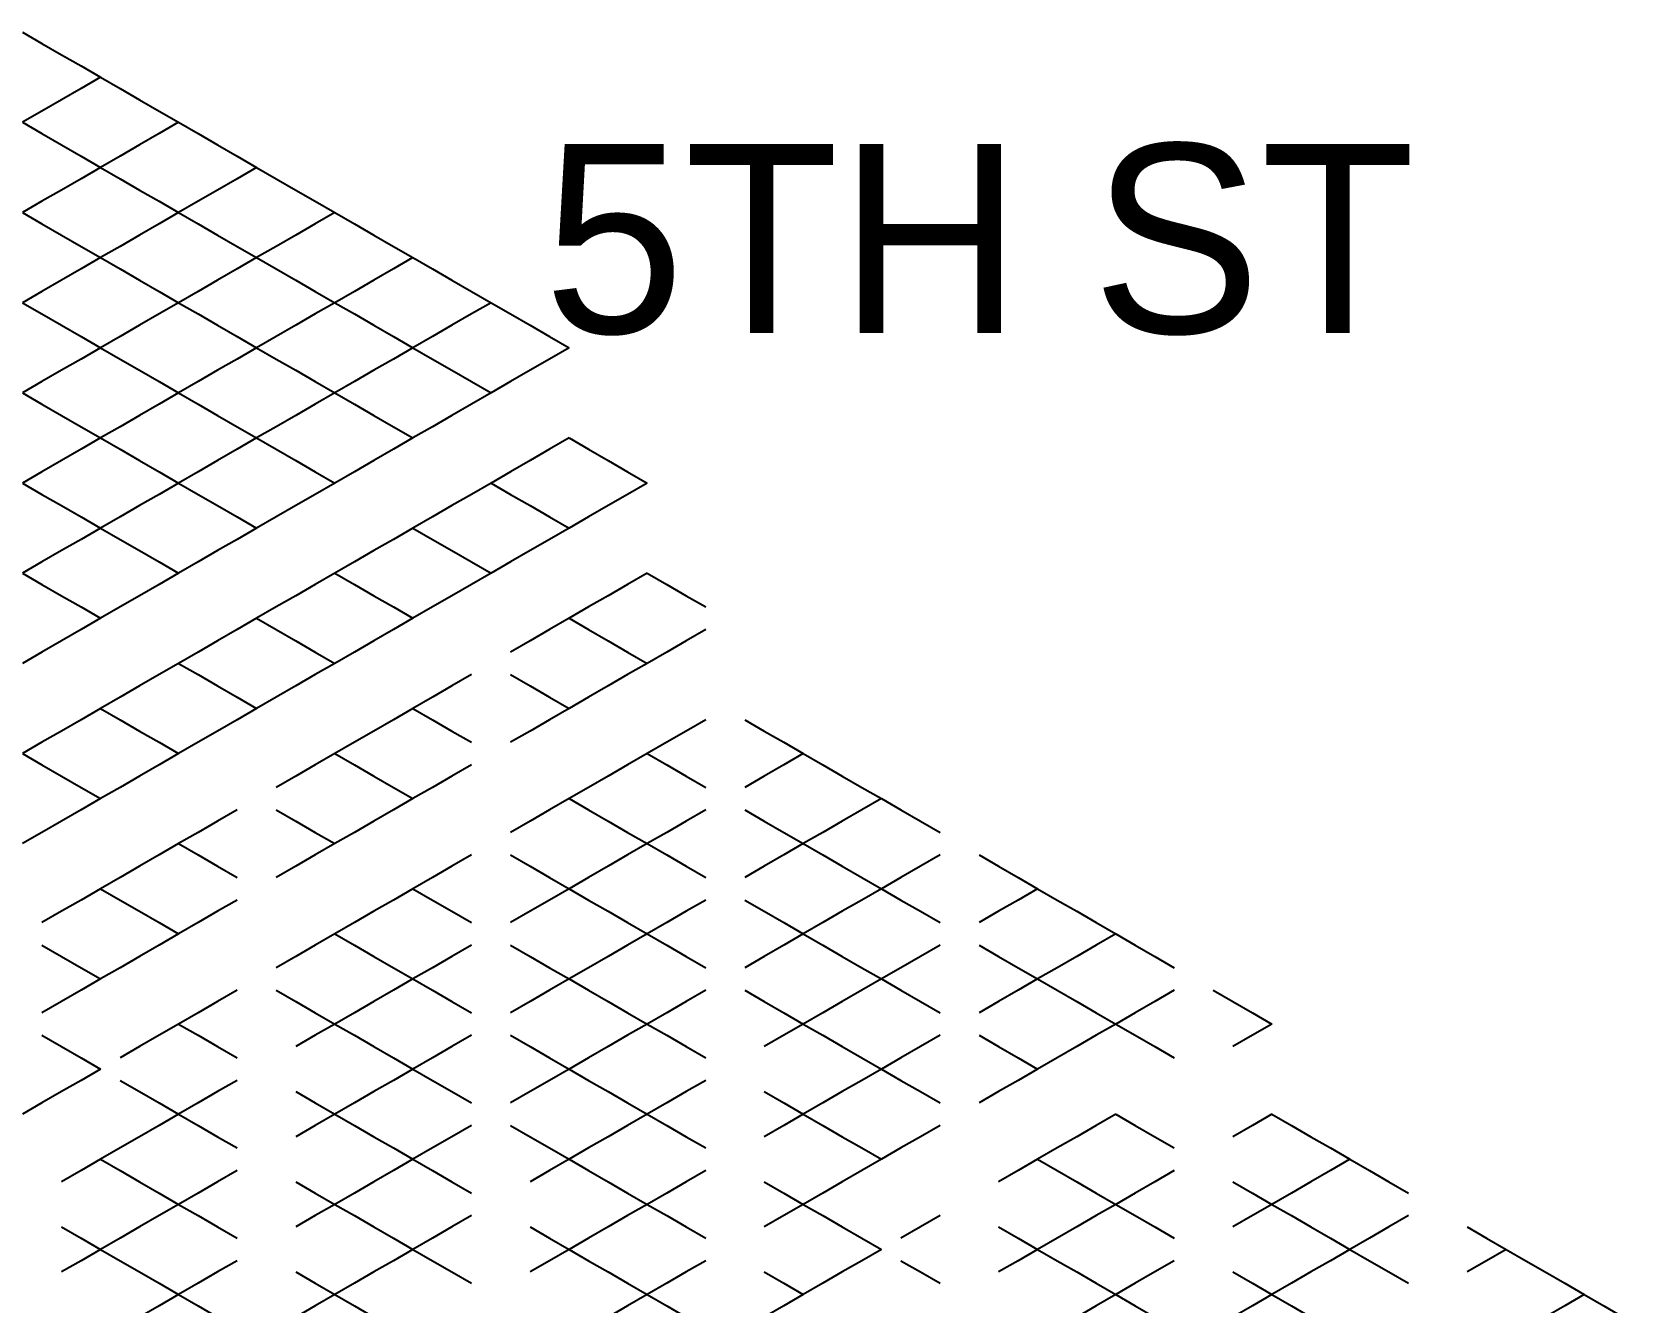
# Model space of a CAD drawing. Header units: metres. Extents: x 0 to 1028, y -291 to 246.
# Drawn here: x 509.5 to 640.7, y 94.6 to 198.2 of the extents above; entities that cross this region are included whole.
import ezdxf

# ---------------------------------------------------------------- set-up
doc = ezdxf.new("R2010")
doc.units = ezdxf.units.M
doc.layers.add('LAYER_02_PROJECTION', color=7, linetype='Continuous')
doc.layers.add('LAYER_05_LABELS', color=7, linetype='Continuous')

msp = doc.modelspace()

# ---------------------------------------------------------------- linework, layer by layer
at = {"layer": 'LAYER_02_PROJECTION'}
for points in [[(508.69, 198.16), (510.28, 197.25), (511.87, 196.33), (513.47, 195.41), (515.06, 194.49)], [(515.06, 194.49), (513.47, 193.57), (511.87, 192.65), (510.28, 191.73), (508.69, 190.82)], [(515.06, 194.49), (513.47, 193.57), (511.87, 192.65), (510.28, 191.73), (508.69, 190.82)], [(515.06, 194.49), (516.65, 193.57), (518.24, 192.65), (519.83, 191.73), (521.42, 190.82)], [(508.69, 190.82), (510.28, 189.9), (511.87, 188.98), (513.47, 188.06), (515.06, 187.14)], [(508.69, 190.82), (510.28, 189.9), (511.87, 188.98), (513.47, 188.06), (515.06, 187.14)], [(521.42, 190.82), (519.83, 189.9), (518.24, 188.98), (516.65, 188.06), (515.06, 187.14)], [(521.42, 190.82), (519.83, 189.9), (518.24, 188.98), (516.65, 188.06), (515.06, 187.14)], [(521.42, 190.82), (523.01, 189.9), (524.6, 188.98), (526.19, 188.06), (527.78, 187.14)], [(515.06, 187.14), (513.47, 186.22), (511.87, 185.3), (510.28, 184.39), (508.69, 183.47)], [(515.06, 187.14), (513.47, 186.22), (511.87, 185.3), (510.28, 184.39), (508.69, 183.47)], [(515.06, 187.14), (516.65, 186.22), (518.24, 185.3), (519.83, 184.39), (521.42, 183.47)], [(515.06, 187.14), (516.65, 186.22), (518.24, 185.3), (519.83, 184.39), (521.42, 183.47)], [(527.78, 187.14), (526.19, 186.22), (524.6, 185.3), (523.01, 184.39), (521.42, 183.47)], [(527.78, 187.14), (526.19, 186.22), (524.6, 185.3), (523.01, 184.39), (521.42, 183.47)], [(527.78, 187.14), (529.38, 186.22), (530.97, 185.3), (532.56, 184.39), (534.15, 183.47)], [(508.69, 183.47), (510.28, 182.55), (511.87, 181.63), (513.47, 180.71), (515.06, 179.79)], [(508.69, 183.47), (510.28, 182.55), (511.87, 181.63), (513.47, 180.71), (515.06, 179.79)], [(521.42, 183.47), (519.83, 182.55), (518.24, 181.63), (516.65, 180.71), (515.06, 179.79)], [(521.42, 183.47), (519.83, 182.55), (518.24, 181.63), (516.65, 180.71), (515.06, 179.79)], [(521.42, 183.47), (523.01, 182.55), (524.6, 181.63), (526.19, 180.71), (527.78, 179.79)], [(521.42, 183.47), (523.01, 182.55), (524.6, 181.63), (526.19, 180.71), (527.78, 179.79)], [(534.15, 183.47), (532.56, 182.55), (530.97, 181.63), (529.38, 180.71), (527.78, 179.79)], [(534.15, 183.47), (532.56, 182.55), (530.97, 181.63), (529.38, 180.71), (527.78, 179.79)], [(534.15, 183.47), (535.74, 182.55), (537.33, 181.63), (538.92, 180.71), (540.51, 179.79)], [(515.06, 179.79), (513.47, 178.87), (511.87, 177.96), (510.28, 177.04), (508.69, 176.12)], [(515.06, 179.79), (513.47, 178.87), (511.87, 177.96), (510.28, 177.04), (508.69, 176.12)], [(515.06, 179.79), (516.65, 178.87), (518.24, 177.96), (519.83, 177.04), (521.42, 176.12)], [(515.06, 179.79), (516.65, 178.87), (518.24, 177.96), (519.83, 177.04), (521.42, 176.12)], [(527.78, 179.79), (526.19, 178.87), (524.6, 177.96), (523.01, 177.04), (521.42, 176.12)], [(527.78, 179.79), (526.19, 178.87), (524.6, 177.96), (523.01, 177.04), (521.42, 176.12)], [(527.78, 179.79), (529.38, 178.87), (530.97, 177.96), (532.56, 177.04), (534.15, 176.12)], [(527.78, 179.79), (529.38, 178.87), (530.97, 177.96), (532.56, 177.04), (534.15, 176.12)], [(540.51, 179.79), (538.92, 178.87), (537.33, 177.96), (535.74, 177.04), (534.15, 176.12)], [(540.51, 179.79), (538.92, 178.87), (537.33, 177.96), (535.74, 177.04), (534.15, 176.12)], [(540.51, 179.79), (542.1, 178.87), (543.69, 177.96), (545.29, 177.04), (546.88, 176.12)], [(508.69, 176.12), (510.28, 175.2), (511.87, 174.28), (513.47, 173.36), (515.06, 172.44)], [(508.69, 176.12), (510.28, 175.2), (511.87, 174.28), (513.47, 173.36), (515.06, 172.44)], [(521.42, 176.12), (519.83, 175.2), (518.24, 174.28), (516.65, 173.36), (515.06, 172.44)], [(521.42, 176.12), (519.83, 175.2), (518.24, 174.28), (516.65, 173.36), (515.06, 172.44)], [(521.42, 176.12), (523.01, 175.2), (524.6, 174.28), (526.19, 173.36), (527.78, 172.44)], [(521.42, 176.12), (523.01, 175.2), (524.6, 174.28), (526.19, 173.36), (527.78, 172.44)], [(534.15, 176.12), (532.56, 175.2), (530.97, 174.28), (529.38, 173.36), (527.78, 172.44)], [(534.15, 176.12), (532.56, 175.2), (530.97, 174.28), (529.38, 173.36), (527.78, 172.44)], [(534.15, 176.12), (535.74, 175.2), (537.33, 174.28), (538.92, 173.36), (540.51, 172.44)], [(534.15, 176.12), (535.74, 175.2), (537.33, 174.28), (538.92, 173.36), (540.51, 172.44)], [(546.88, 176.12), (545.29, 175.2), (543.69, 174.28), (542.1, 173.36), (540.51, 172.44)], [(546.88, 176.12), (545.29, 175.2), (543.69, 174.28), (542.1, 173.36), (540.51, 172.44)], [(546.88, 176.12), (548.47, 175.2), (550.06, 174.28), (551.65, 173.36), (553.24, 172.44)], [(515.06, 172.44), (513.47, 171.53), (511.87, 170.61), (510.28, 169.69), (508.69, 168.77)], [(515.06, 172.44), (513.47, 171.53), (511.87, 170.61), (510.28, 169.69), (508.69, 168.77)], [(515.06, 172.44), (516.65, 171.53), (518.24, 170.61), (519.83, 169.69), (521.42, 168.77)], [(515.06, 172.44), (516.65, 171.53), (518.24, 170.61), (519.83, 169.69), (521.42, 168.77)], [(527.78, 172.44), (526.19, 171.53), (524.6, 170.61), (523.01, 169.69), (521.42, 168.77)], [(527.78, 172.44), (526.19, 171.53), (524.6, 170.61), (523.01, 169.69), (521.42, 168.77)], [(527.78, 172.44), (529.38, 171.53), (530.97, 170.61), (532.56, 169.69), (534.15, 168.77)], [(527.78, 172.44), (529.38, 171.53), (530.97, 170.61), (532.56, 169.69), (534.15, 168.77)], [(540.51, 172.44), (538.92, 171.53), (537.33, 170.61), (535.74, 169.69), (534.15, 168.77)], [(540.51, 172.44), (538.92, 171.53), (537.33, 170.61), (535.74, 169.69), (534.15, 168.77)], [(540.51, 172.44), (542.1, 171.53), (543.69, 170.61), (545.29, 169.69), (546.88, 168.77)], [(540.51, 172.44), (542.1, 171.53), (543.69, 170.61), (545.29, 169.69), (546.88, 168.77)], [(553.24, 172.44), (551.65, 171.53), (550.06, 170.61), (548.47, 169.69), (546.88, 168.77)], [(508.69, 168.77), (510.28, 167.85), (511.87, 166.93), (513.47, 166.01), (515.06, 165.1)], [(508.69, 168.77), (510.28, 167.85), (511.87, 166.93), (513.47, 166.01), (515.06, 165.1)], [(521.42, 168.77), (519.83, 167.85), (518.24, 166.93), (516.65, 166.01), (515.06, 165.1)], [(521.42, 168.77), (519.83, 167.85), (518.24, 166.93), (516.65, 166.01), (515.06, 165.1)], [(521.42, 168.77), (523.01, 167.85), (524.6, 166.93), (526.19, 166.01), (527.78, 165.1)], [(521.42, 168.77), (523.01, 167.85), (524.6, 166.93), (526.19, 166.01), (527.78, 165.1)], [(534.15, 168.77), (532.56, 167.85), (530.97, 166.93), (529.38, 166.01), (527.78, 165.1)], [(534.15, 168.77), (532.56, 167.85), (530.97, 166.93), (529.38, 166.01), (527.78, 165.1)], [(534.15, 168.77), (535.74, 167.85), (537.33, 166.93), (538.92, 166.01), (540.51, 165.1)], [(534.15, 168.77), (535.74, 167.85), (537.33, 166.93), (538.92, 166.01), (540.51, 165.1)], [(546.88, 168.77), (545.29, 167.85), (543.69, 166.93), (542.1, 166.01), (540.51, 165.1)], [(515.06, 165.1), (513.47, 164.18), (511.87, 163.26), (510.28, 162.34), (508.69, 161.42)], [(515.06, 165.1), (513.47, 164.18), (511.87, 163.26), (510.28, 162.34), (508.69, 161.42)], [(515.06, 165.1), (516.65, 164.18), (518.24, 163.26), (519.83, 162.34), (521.42, 161.42)], [(515.06, 165.1), (516.65, 164.18), (518.24, 163.26), (519.83, 162.34), (521.42, 161.42)], [(527.78, 165.1), (526.19, 164.18), (524.6, 163.26), (523.01, 162.34), (521.42, 161.42)], [(527.78, 165.1), (526.19, 164.18), (524.6, 163.26), (523.01, 162.34), (521.42, 161.42)], [(527.78, 165.1), (529.38, 164.18), (530.97, 163.26), (532.56, 162.34), (534.15, 161.42)], [(527.78, 165.1), (529.38, 164.18), (530.97, 163.26), (532.56, 162.34), (534.15, 161.42)], [(540.51, 165.1), (538.92, 164.18), (537.33, 163.26), (535.74, 162.34), (534.15, 161.42)], [(553.24, 165.1), (551.65, 164.18), (550.06, 163.26), (548.47, 162.34), (546.88, 161.42)], [(553.24, 165.1), (554.83, 164.18), (556.42, 163.26), (558.01, 162.34), (559.6, 161.42)], [(508.69, 161.42), (510.28, 160.5), (511.87, 159.58), (513.47, 158.67), (515.06, 157.75)], [(508.69, 161.42), (510.28, 160.5), (511.87, 159.58), (513.47, 158.67), (515.06, 157.75)], [(521.42, 161.42), (519.83, 160.5), (518.24, 159.58), (516.65, 158.67), (515.06, 157.75)], [(521.42, 161.42), (519.83, 160.5), (518.24, 159.58), (516.65, 158.67), (515.06, 157.75)], [(521.42, 161.42), (523.01, 160.5), (524.6, 159.58), (526.19, 158.67), (527.78, 157.75)], [(521.42, 161.42), (523.01, 160.5), (524.6, 159.58), (526.19, 158.67), (527.78, 157.75)], [(534.15, 161.42), (532.56, 160.5), (530.97, 159.58), (529.38, 158.67), (527.78, 157.75)], [(546.88, 161.42), (545.29, 160.5), (543.69, 159.58), (542.1, 158.67), (540.51, 157.75)], [(546.88, 161.42), (548.47, 160.5), (550.06, 159.58), (551.65, 158.67), (553.24, 157.75)], [(546.88, 161.42), (548.47, 160.5), (550.06, 159.58), (551.65, 158.67), (553.24, 157.75)], [(559.6, 161.42), (558.01, 160.5), (556.42, 159.58), (554.83, 158.67), (553.24, 157.75)], [(515.06, 157.75), (513.47, 156.83), (511.87, 155.91), (510.28, 154.99), (508.69, 154.07)], [(515.06, 157.75), (513.47, 156.83), (511.87, 155.91), (510.28, 154.99), (508.69, 154.07)], [(515.06, 157.75), (516.65, 156.83), (518.24, 155.91), (519.83, 154.99), (521.42, 154.07)], [(515.06, 157.75), (516.65, 156.83), (518.24, 155.91), (519.83, 154.99), (521.42, 154.07)], [(527.78, 157.75), (526.19, 156.83), (524.6, 155.91), (523.01, 154.99), (521.42, 154.07)], [(540.51, 157.75), (538.92, 156.83), (537.33, 155.91), (535.74, 154.99), (534.15, 154.07)], [(540.51, 157.75), (542.1, 156.83), (543.69, 155.91), (545.29, 154.99), (546.88, 154.07)], [(540.51, 157.75), (542.1, 156.83), (543.69, 155.91), (545.29, 154.99), (546.88, 154.07)], [(553.24, 157.75), (551.65, 156.83), (550.06, 155.91), (548.47, 154.99), (546.88, 154.07)], [(508.69, 154.07), (510.28, 153.15), (511.87, 152.24), (513.47, 151.32), (515.06, 150.4)], [(508.69, 154.07), (510.28, 153.15), (511.87, 152.24), (513.47, 151.32), (515.06, 150.4)], [(521.42, 154.07), (519.83, 153.15), (518.24, 152.24), (516.65, 151.32), (515.06, 150.4)], [(534.15, 154.07), (532.56, 153.15), (530.97, 152.24), (529.38, 151.32), (527.78, 150.4)], [(534.15, 154.07), (535.74, 153.15), (537.33, 152.24), (538.92, 151.32), (540.51, 150.4)], [(534.15, 154.07), (535.74, 153.15), (537.33, 152.24), (538.92, 151.32), (540.51, 150.4)], [(546.88, 154.07), (545.29, 153.15), (543.69, 152.24), (542.1, 151.32), (540.51, 150.4)], [(559.6, 154.07), (558.01, 153.15), (556.42, 152.24), (554.83, 151.32), (553.24, 150.4)], [(559.6, 154.07), (561.2, 153.15), (562.79, 152.24), (564.38, 151.32)], [(515.06, 150.4), (513.47, 149.48), (511.87, 148.56), (510.28, 147.64), (508.69, 146.72)], [(527.78, 150.4), (526.19, 149.48), (524.6, 148.56), (523.01, 147.64), (521.42, 146.72)], [(527.78, 150.4), (529.38, 149.48), (530.97, 148.56), (532.56, 147.64), (534.15, 146.72)], [(527.78, 150.4), (529.38, 149.48), (530.97, 148.56), (532.56, 147.64), (534.15, 146.72)], [(540.51, 150.4), (538.92, 149.48), (537.33, 148.56), (535.74, 147.64), (534.15, 146.72)], [(553.24, 150.4), (551.65, 149.48), (550.06, 148.56), (548.47, 147.64)], [(553.24, 150.4), (554.83, 149.48), (556.42, 148.56), (558.01, 147.64), (559.6, 146.72)], [(553.24, 150.4), (554.83, 149.48), (556.42, 148.56), (558.01, 147.64), (559.6, 146.72)], [(564.38, 149.48), (562.79, 148.56), (561.2, 147.64), (559.6, 146.72)], [(521.42, 146.72), (519.83, 145.81), (518.24, 144.89), (516.65, 143.97), (515.06, 143.05)], [(521.42, 146.72), (523.01, 145.81), (524.6, 144.89), (526.19, 143.97), (527.78, 143.05)], [(521.42, 146.72), (523.01, 145.81), (524.6, 144.89), (526.19, 143.97), (527.78, 143.05)], [(534.15, 146.72), (532.56, 145.81), (530.97, 144.89), (529.38, 143.97), (527.78, 143.05)], [(545.29, 145.81), (543.69, 144.89), (542.1, 143.97), (540.51, 143.05)], [(548.47, 145.81), (550.06, 144.89), (551.65, 143.97), (553.24, 143.05)], [(548.47, 145.81), (550.06, 144.89), (551.65, 143.97), (553.24, 143.05)], [(559.6, 146.72), (558.01, 145.81), (556.42, 144.89), (554.83, 143.97), (553.24, 143.05)], [(515.06, 143.05), (513.47, 142.13), (511.87, 141.21), (510.28, 140.29), (508.69, 139.38)], [(515.06, 143.05), (516.65, 142.13), (518.24, 141.21), (519.83, 140.29), (521.42, 139.38)], [(515.06, 143.05), (516.65, 142.13), (518.24, 141.21), (519.83, 140.29), (521.42, 139.38)], [(527.78, 143.05), (526.19, 142.13), (524.6, 141.21), (523.01, 140.29), (521.42, 139.38)], [(540.51, 143.05), (538.92, 142.13), (537.33, 141.21), (535.74, 140.29), (534.15, 139.38)], [(540.51, 143.05), (542.1, 142.13), (543.69, 141.21), (545.29, 140.29)], [(540.51, 143.05), (542.1, 142.13), (543.69, 141.21), (545.29, 140.29)], [(553.24, 143.05), (551.65, 142.13), (550.06, 141.21), (548.47, 140.29)], [(564.38, 142.13), (562.79, 141.21), (561.2, 140.29), (559.6, 139.38)], [(567.56, 142.13), (569.15, 141.21), (570.74, 140.29), (572.33, 139.38)], [(508.69, 139.38), (510.28, 138.46), (511.87, 137.54), (513.47, 136.62), (515.06, 135.7)], [(508.69, 139.38), (510.28, 138.46), (511.87, 137.54), (513.47, 136.62), (515.06, 135.7)], [(521.42, 139.38), (519.83, 138.46), (518.24, 137.54), (516.65, 136.62), (515.06, 135.7)], [(534.15, 139.38), (532.56, 138.46), (530.97, 137.54), (529.38, 136.62)], [(534.15, 139.38), (535.74, 138.46), (537.33, 137.54), (538.92, 136.62), (540.51, 135.7)], [(534.15, 139.38), (535.74, 138.46), (537.33, 137.54), (538.92, 136.62), (540.51, 135.7)], [(559.6, 139.38), (558.01, 138.46), (556.42, 137.54), (554.83, 136.62), (553.24, 135.7)], [(559.6, 139.38), (561.2, 138.46), (562.79, 137.54), (564.38, 136.62)], [(559.6, 139.38), (561.2, 138.46), (562.79, 137.54), (564.38, 136.62)], [(572.33, 139.38), (570.74, 138.46), (569.15, 137.54), (567.56, 136.62)], [(572.33, 139.38), (570.74, 138.46), (569.15, 137.54), (567.56, 136.62)], [(572.33, 139.38), (573.92, 138.46), (575.51, 137.54), (577.11, 136.62), (578.7, 135.7)], [(545.29, 138.46), (543.69, 137.54), (542.1, 136.62), (540.51, 135.7)], [(515.06, 135.7), (513.47, 134.78), (511.87, 133.86), (510.28, 132.95), (508.69, 132.03)], [(540.51, 135.7), (538.92, 134.78), (537.33, 133.86), (535.74, 132.95), (534.15, 132.03)], [(553.24, 135.7), (551.65, 134.78), (550.06, 133.86), (548.47, 132.95)], [(553.24, 135.7), (554.83, 134.78), (556.42, 133.86), (558.01, 132.95), (559.6, 132.03)], [(553.24, 135.7), (554.83, 134.78), (556.42, 133.86), (558.01, 132.95), (559.6, 132.03)], [(578.7, 135.7), (577.11, 134.78), (575.51, 133.86), (573.92, 132.95), (572.33, 132.03)], [(578.7, 135.7), (577.11, 134.78), (575.51, 133.86), (573.92, 132.95), (572.33, 132.03)], [(578.7, 135.7), (580.29, 134.78), (581.88, 133.86), (583.47, 132.95)], [(526.19, 134.78), (524.6, 133.86), (523.01, 132.95), (521.42, 132.03)], [(529.38, 134.78), (530.97, 133.86), (532.56, 132.95), (534.15, 132.03)], [(529.38, 134.78), (530.97, 133.86), (532.56, 132.95), (534.15, 132.03)], [(564.38, 134.78), (562.79, 133.86), (561.2, 132.95), (559.6, 132.03)], [(564.38, 134.78), (562.79, 133.86), (561.2, 132.95), (559.6, 132.03)], [(567.56, 134.78), (569.15, 133.86), (570.74, 132.95), (572.33, 132.03)], [(567.56, 134.78), (569.15, 133.86), (570.74, 132.95), (572.33, 132.03)], [(521.42, 132.03), (519.83, 131.11), (518.24, 130.19), (516.65, 129.27), (515.06, 128.35)], [(521.42, 132.03), (523.01, 131.11), (524.6, 130.19), (526.19, 129.27)], [(521.42, 132.03), (523.01, 131.11), (524.6, 130.19), (526.19, 129.27)], [(534.15, 132.03), (532.56, 131.11), (530.97, 130.19), (529.38, 129.27)], [(559.6, 132.03), (558.01, 131.11), (556.42, 130.19), (554.83, 129.27), (553.24, 128.35)], [(559.6, 132.03), (558.01, 131.11), (556.42, 130.19), (554.83, 129.27), (553.24, 128.35)], [(559.6, 132.03), (561.2, 131.11), (562.79, 130.19), (564.38, 129.27)], [(559.6, 132.03), (561.2, 131.11), (562.79, 130.19), (564.38, 129.27)], [(572.33, 132.03), (570.74, 131.11), (569.15, 130.19), (567.56, 129.27)], [(572.33, 132.03), (570.74, 131.11), (569.15, 130.19), (567.56, 129.27)], [(572.33, 132.03), (573.92, 131.11), (575.51, 130.19), (577.11, 129.27), (578.7, 128.35)], [(572.33, 132.03), (573.92, 131.11), (575.51, 130.19), (577.11, 129.27), (578.7, 128.35)], [(545.29, 131.11), (543.69, 130.19), (542.1, 129.27), (540.51, 128.35)], [(548.47, 131.11), (550.06, 130.19), (551.65, 129.27), (553.24, 128.35)], [(548.47, 131.11), (550.06, 130.19), (551.65, 129.27), (553.24, 128.35)], [(583.47, 131.11), (581.88, 130.19), (580.29, 129.27), (578.7, 128.35)], [(583.47, 131.11), (581.88, 130.19), (580.29, 129.27), (578.7, 128.35)], [(586.65, 131.11), (588.24, 130.19), (589.83, 129.27), (591.42, 128.35)], [(515.06, 128.35), (513.47, 127.43), (511.87, 126.52), (510.28, 125.6)], [(515.06, 128.35), (516.65, 127.43), (518.24, 126.52), (519.83, 125.6), (521.42, 124.68)], [(515.06, 128.35), (516.65, 127.43), (518.24, 126.52), (519.83, 125.6), (521.42, 124.68)], [(526.19, 127.43), (524.6, 126.52), (523.01, 125.6), (521.42, 124.68)], [(540.51, 128.35), (538.92, 127.43), (537.33, 126.52), (535.74, 125.6), (534.15, 124.68)], [(540.51, 128.35), (542.1, 127.43), (543.69, 126.52), (545.29, 125.6)], [(540.51, 128.35), (542.1, 127.43), (543.69, 126.52), (545.29, 125.6)], [(553.24, 128.35), (551.65, 127.43), (550.06, 126.52), (548.47, 125.6)], [(553.24, 128.35), (551.65, 127.43), (550.06, 126.52), (548.47, 125.6)], [(553.24, 128.35), (554.83, 127.43), (556.42, 126.52), (558.01, 125.6), (559.6, 124.68)], [(553.24, 128.35), (554.83, 127.43), (556.42, 126.52), (558.01, 125.6), (559.6, 124.68)], [(564.38, 127.43), (562.79, 126.52), (561.2, 125.6), (559.6, 124.68)], [(564.38, 127.43), (562.79, 126.52), (561.2, 125.6), (559.6, 124.68)], [(567.56, 127.43), (569.15, 126.52), (570.74, 125.6), (572.33, 124.68)], [(567.56, 127.43), (569.15, 126.52), (570.74, 125.6), (572.33, 124.68)], [(578.7, 128.35), (577.11, 127.43), (575.51, 126.52), (573.92, 125.6), (572.33, 124.68)], [(578.7, 128.35), (577.11, 127.43), (575.51, 126.52), (573.92, 125.6), (572.33, 124.68)], [(578.7, 128.35), (580.29, 127.43), (581.88, 126.52), (583.47, 125.6)], [(578.7, 128.35), (580.29, 127.43), (581.88, 126.52), (583.47, 125.6)], [(591.42, 128.35), (589.83, 127.43), (588.24, 126.52), (586.65, 125.6)], [(591.42, 128.35), (589.83, 127.43), (588.24, 126.52), (586.65, 125.6)], [(591.42, 128.35), (593.02, 127.43), (594.61, 126.52), (596.2, 125.6), (597.79, 124.68)], [(510.28, 123.76), (511.87, 122.84), (513.47, 121.92), (515.06, 121)], [(510.28, 123.76), (511.87, 122.84), (513.47, 121.92), (515.06, 121)], [(521.42, 124.68), (519.83, 123.76), (518.24, 122.84), (516.65, 121.92), (515.06, 121)], [(534.15, 124.68), (532.56, 123.76), (530.97, 122.84), (529.38, 121.92)], [(534.15, 124.68), (535.74, 123.76), (537.33, 122.84), (538.92, 121.92), (540.51, 121)], [(534.15, 124.68), (535.74, 123.76), (537.33, 122.84), (538.92, 121.92), (540.51, 121)], [(545.29, 123.76), (543.69, 122.84), (542.1, 121.92), (540.51, 121)], [(545.29, 123.76), (543.69, 122.84), (542.1, 121.92), (540.51, 121)], [(548.47, 123.76), (550.06, 122.84), (551.65, 121.92), (553.24, 121)], [(548.47, 123.76), (550.06, 122.84), (551.65, 121.92), (553.24, 121)], [(559.6, 124.68), (558.01, 123.76), (556.42, 122.84), (554.83, 121.92), (553.24, 121)], [(559.6, 124.68), (558.01, 123.76), (556.42, 122.84), (554.83, 121.92), (553.24, 121)], [(559.6, 124.68), (561.2, 123.76), (562.79, 122.84), (564.38, 121.92)], [(559.6, 124.68), (561.2, 123.76), (562.79, 122.84), (564.38, 121.92)], [(572.33, 124.68), (570.74, 123.76), (569.15, 122.84), (567.56, 121.92)], [(572.33, 124.68), (570.74, 123.76), (569.15, 122.84), (567.56, 121.92)], [(572.33, 124.68), (573.92, 123.76), (575.51, 122.84), (577.11, 121.92), (578.7, 121)], [(572.33, 124.68), (573.92, 123.76), (575.51, 122.84), (577.11, 121.92), (578.7, 121)], [(583.47, 123.76), (581.88, 122.84), (580.29, 121.92), (578.7, 121)], [(583.47, 123.76), (581.88, 122.84), (580.29, 121.92), (578.7, 121)], [(586.65, 123.76), (588.24, 122.84), (589.83, 121.92), (591.42, 121)], [(586.65, 123.76), (588.24, 122.84), (589.83, 121.92), (591.42, 121)], [(597.79, 124.68), (596.2, 123.76), (594.61, 122.84), (593.02, 121.92), (591.42, 121)], [(597.79, 124.68), (596.2, 123.76), (594.61, 122.84), (593.02, 121.92), (591.42, 121)], [(597.79, 124.68), (599.38, 123.76), (600.97, 122.84), (602.56, 121.92)], [(515.06, 121), (513.47, 120.09), (511.87, 119.17), (510.28, 118.25)], [(540.51, 121), (538.92, 120.09), (537.33, 119.17), (535.74, 118.25), (534.15, 117.33)], [(540.51, 121), (538.92, 120.09), (537.33, 119.17), (535.74, 118.25), (534.15, 117.33)], [(540.51, 121), (542.1, 120.09), (543.69, 119.17), (545.29, 118.25)], [(540.51, 121), (542.1, 120.09), (543.69, 119.17), (545.29, 118.25)], [(553.24, 121), (551.65, 120.09), (550.06, 119.17), (548.47, 118.25)], [(553.24, 121), (551.65, 120.09), (550.06, 119.17), (548.47, 118.25)], [(553.24, 121), (554.83, 120.09), (556.42, 119.17), (558.01, 118.25), (559.6, 117.33)], [(553.24, 121), (554.83, 120.09), (556.42, 119.17), (558.01, 118.25), (559.6, 117.33)], [(578.7, 121), (577.11, 120.09), (575.51, 119.17), (573.92, 118.25), (572.33, 117.33)], [(578.7, 121), (577.11, 120.09), (575.51, 119.17), (573.92, 118.25), (572.33, 117.33)], [(578.7, 121), (580.29, 120.09), (581.88, 119.17), (583.47, 118.25)], [(578.7, 121), (580.29, 120.09), (581.88, 119.17), (583.47, 118.25)], [(591.42, 121), (589.83, 120.09), (588.24, 119.17), (586.65, 118.25)], [(591.42, 121), (589.83, 120.09), (588.24, 119.17), (586.65, 118.25)], [(591.42, 121), (593.02, 120.09), (594.61, 119.17), (596.2, 118.25), (597.79, 117.33)], [(591.42, 121), (593.02, 120.09), (594.61, 119.17), (596.2, 118.25), (597.79, 117.33)], [(526.19, 120.09), (524.6, 119.17), (523.01, 118.25), (521.42, 117.33)], [(529.38, 120.09), (530.97, 119.17), (532.56, 118.25), (534.15, 117.33)], [(529.38, 120.09), (530.97, 119.17), (532.56, 118.25), (534.15, 117.33)], [(564.38, 120.09), (562.79, 119.17), (561.2, 118.25), (559.6, 117.33)], [(564.38, 120.09), (562.79, 119.17), (561.2, 118.25), (559.6, 117.33)], [(567.56, 120.09), (569.15, 119.17), (570.74, 118.25), (572.33, 117.33)], [(567.56, 120.09), (569.15, 119.17), (570.74, 118.25), (572.33, 117.33)], [(602.56, 120.09), (600.97, 119.17), (599.38, 118.25), (597.79, 117.33)], [(602.56, 120.09), (600.97, 119.17), (599.38, 118.25), (597.79, 117.33)], [(605.74, 120.09), (607.33, 119.17), (608.93, 118.25), (610.52, 117.33)], [(521.42, 117.33), (519.83, 116.41), (518.24, 115.49), (516.65, 114.57)], [(521.42, 117.33), (523.01, 116.41), (524.6, 115.49), (526.19, 114.57)], [(521.42, 117.33), (523.01, 116.41), (524.6, 115.49), (526.19, 114.57)], [(534.15, 117.33), (532.56, 116.41), (530.97, 115.49)], [(534.15, 117.33), (532.56, 116.41), (530.97, 115.49)], [(534.15, 117.33), (535.74, 116.41), (537.33, 115.49), (538.92, 114.57), (540.51, 113.66)], [(534.15, 117.33), (535.74, 116.41), (537.33, 115.49), (538.92, 114.57), (540.51, 113.66)], [(559.6, 117.33), (558.01, 116.41), (556.42, 115.49), (554.83, 114.57), (553.24, 113.66)], [(559.6, 117.33), (558.01, 116.41), (556.42, 115.49), (554.83, 114.57), (553.24, 113.66)], [(559.6, 117.33), (561.2, 116.41), (562.79, 115.49), (564.38, 114.57)], [(559.6, 117.33), (561.2, 116.41), (562.79, 115.49), (564.38, 114.57)], [(572.33, 117.33), (570.74, 116.41), (569.15, 115.49)], [(572.33, 117.33), (570.74, 116.41), (569.15, 115.49)], [(572.33, 117.33), (573.92, 116.41), (575.51, 115.49), (577.11, 114.57), (578.7, 113.66)], [(572.33, 117.33), (573.92, 116.41), (575.51, 115.49), (577.11, 114.57), (578.7, 113.66)], [(597.79, 117.33), (596.2, 116.41), (594.61, 115.49), (593.02, 114.57), (591.42, 113.66)], [(597.79, 117.33), (599.38, 116.41), (600.97, 115.49), (602.56, 114.57)], [(610.52, 117.33), (608.93, 116.41), (607.33, 115.49)], [(510.28, 116.41), (511.87, 115.49), (513.47, 114.57), (515.06, 113.66)], [(545.29, 116.41), (543.69, 115.49), (542.1, 114.57), (540.51, 113.66)], [(545.29, 116.41), (543.69, 115.49), (542.1, 114.57), (540.51, 113.66)], [(548.47, 116.41), (550.06, 115.49), (551.65, 114.57), (553.24, 113.66)], [(548.47, 116.41), (550.06, 115.49), (551.65, 114.57), (553.24, 113.66)], [(583.47, 116.41), (581.88, 115.49), (580.29, 114.57), (578.7, 113.66)], [(583.47, 116.41), (581.88, 115.49), (580.29, 114.57), (578.7, 113.66)], [(586.65, 116.41), (588.24, 115.49), (589.83, 114.57), (591.42, 113.66)], [(586.65, 116.41), (588.24, 115.49), (589.83, 114.57), (591.42, 113.66)], [(515.06, 113.66), (513.47, 112.74), (511.87, 111.82), (510.28, 110.9), (508.69, 109.98)], [(540.51, 113.66), (538.92, 112.74), (537.33, 111.82), (535.74, 110.9), (534.15, 109.98)], [(540.51, 113.66), (538.92, 112.74), (537.33, 111.82), (535.74, 110.9), (534.15, 109.98)], [(540.51, 113.66), (542.1, 112.74), (543.69, 111.82), (545.29, 110.9)], [(540.51, 113.66), (542.1, 112.74), (543.69, 111.82), (545.29, 110.9)], [(553.24, 113.66), (551.65, 112.74), (550.06, 111.82), (548.47, 110.9)], [(553.24, 113.66), (551.65, 112.74), (550.06, 111.82), (548.47, 110.9)], [(553.24, 113.66), (554.83, 112.74), (556.42, 111.82), (558.01, 110.9), (559.6, 109.98)], [(553.24, 113.66), (554.83, 112.74), (556.42, 111.82), (558.01, 110.9), (559.6, 109.98)], [(578.7, 113.66), (577.11, 112.74), (575.51, 111.82), (573.92, 110.9), (572.33, 109.98)], [(578.7, 113.66), (577.11, 112.74), (575.51, 111.82), (573.92, 110.9), (572.33, 109.98)], [(578.7, 113.66), (580.29, 112.74), (581.88, 111.82), (583.47, 110.9)], [(578.7, 113.66), (580.29, 112.74), (581.88, 111.82), (583.47, 110.9)], [(591.42, 113.66), (589.83, 112.74), (588.24, 111.82), (586.65, 110.9)], [(516.65, 112.74), (518.24, 111.82), (519.83, 110.9), (521.42, 109.98)], [(516.65, 112.74), (518.24, 111.82), (519.83, 110.9), (521.42, 109.98)], [(526.19, 112.74), (524.6, 111.82), (523.01, 110.9), (521.42, 109.98)], [(526.19, 112.74), (524.6, 111.82), (523.01, 110.9), (521.42, 109.98)], [(530.97, 111.82), (532.56, 110.9), (534.15, 109.98)], [(530.97, 111.82), (532.56, 110.9), (534.15, 109.98)], [(564.38, 112.74), (562.79, 111.82), (561.2, 110.9), (559.6, 109.98)], [(564.38, 112.74), (562.79, 111.82), (561.2, 110.9), (559.6, 109.98)], [(569.15, 111.82), (570.74, 110.9), (572.33, 109.98)], [(569.15, 111.82), (570.74, 110.9), (572.33, 109.98)], [(521.42, 109.98), (519.83, 109.06), (518.24, 108.14), (516.65, 107.23), (515.06, 106.31)], [(521.42, 109.98), (519.83, 109.06), (518.24, 108.14), (516.65, 107.23), (515.06, 106.31)], [(521.42, 109.98), (523.01, 109.06), (524.6, 108.14), (526.19, 107.23)], [(521.42, 109.98), (523.01, 109.06), (524.6, 108.14), (526.19, 107.23)], [(534.15, 109.98), (532.56, 109.06), (530.97, 108.14)], [(534.15, 109.98), (532.56, 109.06), (530.97, 108.14)], [(534.15, 109.98), (535.74, 109.06), (537.33, 108.14), (538.92, 107.23), (540.51, 106.31)], [(534.15, 109.98), (535.74, 109.06), (537.33, 108.14), (538.92, 107.23), (540.51, 106.31)], [(545.29, 109.06), (543.69, 108.14), (542.1, 107.23), (540.51, 106.31)], [(545.29, 109.06), (543.69, 108.14), (542.1, 107.23), (540.51, 106.31)], [(548.47, 109.06), (550.06, 108.14), (551.65, 107.23), (553.24, 106.31)], [(548.47, 109.06), (550.06, 108.14), (551.65, 107.23), (553.24, 106.31)], [(559.6, 109.98), (558.01, 109.06), (556.42, 108.14), (554.83, 107.23), (553.24, 106.31)], [(559.6, 109.98), (558.01, 109.06), (556.42, 108.14), (554.83, 107.23), (553.24, 106.31)], [(559.6, 109.98), (561.2, 109.06), (562.79, 108.14), (564.38, 107.23)], [(559.6, 109.98), (561.2, 109.06), (562.79, 108.14), (564.38, 107.23)], [(572.33, 109.98), (570.74, 109.06), (569.15, 108.14)], [(572.33, 109.98), (570.74, 109.06), (569.15, 108.14)], [(572.33, 109.98), (573.92, 109.06), (575.51, 108.14), (577.11, 107.23), (578.7, 106.31)], [(572.33, 109.98), (573.92, 109.06), (575.51, 108.14), (577.11, 107.23), (578.7, 106.31)], [(583.47, 109.06), (581.88, 108.14), (580.29, 107.23), (578.7, 106.31)], [(597.79, 109.98), (596.2, 109.06), (594.61, 108.14), (593.02, 107.23), (591.42, 106.31)], [(597.79, 109.98), (599.38, 109.06), (600.97, 108.14), (602.56, 107.23)], [(610.52, 109.98), (608.93, 109.06), (607.33, 108.14)], [(610.52, 109.98), (612.11, 109.06), (613.7, 108.14), (615.29, 107.23), (616.88, 106.31)], [(515.06, 106.31), (513.47, 105.39), (511.87, 104.47)], [(515.06, 106.31), (516.65, 105.39), (518.24, 104.47), (519.83, 103.55), (521.42, 102.63)], [(515.06, 106.31), (516.65, 105.39), (518.24, 104.47), (519.83, 103.55), (521.42, 102.63)], [(526.19, 105.39), (524.6, 104.47), (523.01, 103.55), (521.42, 102.63)], [(526.19, 105.39), (524.6, 104.47), (523.01, 103.55), (521.42, 102.63)], [(540.51, 106.31), (538.92, 105.39), (537.33, 104.47), (535.74, 103.55), (534.15, 102.63)], [(540.51, 106.31), (538.92, 105.39), (537.33, 104.47), (535.74, 103.55), (534.15, 102.63)], [(540.51, 106.31), (542.1, 105.39), (543.69, 104.47), (545.29, 103.55)], [(540.51, 106.31), (542.1, 105.39), (543.69, 104.47), (545.29, 103.55)], [(553.24, 106.31), (551.65, 105.39), (550.06, 104.47)], [(553.24, 106.31), (551.65, 105.39), (550.06, 104.47)], [(553.24, 106.31), (554.83, 105.39), (556.42, 104.47), (558.01, 103.55), (559.6, 102.63)], [(553.24, 106.31), (554.83, 105.39), (556.42, 104.47), (558.01, 103.55), (559.6, 102.63)], [(564.38, 105.39), (562.79, 104.47), (561.2, 103.55), (559.6, 102.63)], [(564.38, 105.39), (562.79, 104.47), (561.2, 103.55), (559.6, 102.63)], [(578.7, 106.31), (577.11, 105.39), (575.51, 104.47), (573.92, 103.55), (572.33, 102.63)], [(591.42, 106.31), (589.83, 105.39), (588.24, 104.47)], [(591.42, 106.31), (593.02, 105.39), (594.61, 104.47), (596.2, 103.55), (597.79, 102.63)], [(591.42, 106.31), (593.02, 105.39), (594.61, 104.47), (596.2, 103.55), (597.79, 102.63)], [(602.56, 105.39), (600.97, 104.47), (599.38, 103.55), (597.79, 102.63)], [(602.56, 105.39), (600.97, 104.47), (599.38, 103.55), (597.79, 102.63)], [(616.88, 106.31), (615.29, 105.39), (613.7, 104.47), (612.11, 103.55), (610.52, 102.63)], [(616.88, 106.31), (615.29, 105.39), (613.7, 104.47), (612.11, 103.55), (610.52, 102.63)], [(616.88, 106.31), (618.47, 105.39), (620.06, 104.47), (621.65, 103.55)], [(530.97, 104.47), (532.56, 103.55), (534.15, 102.63)], [(530.97, 104.47), (532.56, 103.55), (534.15, 102.63)], [(569.15, 104.47), (570.74, 103.55), (572.33, 102.63)], [(569.15, 104.47), (570.74, 103.55), (572.33, 102.63)], [(607.33, 104.47), (608.93, 103.55), (610.52, 102.63)], [(607.33, 104.47), (608.93, 103.55), (610.52, 102.63)], [(521.42, 102.63), (519.83, 101.72), (518.24, 100.8), (516.65, 99.88), (515.06, 98.96)], [(521.42, 102.63), (519.83, 101.72), (518.24, 100.8), (516.65, 99.88), (515.06, 98.96)], [(521.42, 102.63), (523.01, 101.72), (524.6, 100.8), (526.19, 99.88)], [(521.42, 102.63), (523.01, 101.72), (524.6, 100.8), (526.19, 99.88)], [(534.15, 102.63), (532.56, 101.72), (530.97, 100.8)], [(534.15, 102.63), (532.56, 101.72), (530.97, 100.8)], [(534.15, 102.63), (535.74, 101.72), (537.33, 100.8), (538.92, 99.88), (540.51, 98.96)], [(534.15, 102.63), (535.74, 101.72), (537.33, 100.8), (538.92, 99.88), (540.51, 98.96)], [(559.6, 102.63), (558.01, 101.72), (556.42, 100.8), (554.83, 99.88), (553.24, 98.96)], [(559.6, 102.63), (558.01, 101.72), (556.42, 100.8), (554.83, 99.88), (553.24, 98.96)], [(559.6, 102.63), (561.2, 101.72), (562.79, 100.8), (564.38, 99.88)], [(559.6, 102.63), (561.2, 101.72), (562.79, 100.8), (564.38, 99.88)], [(572.33, 102.63), (570.74, 101.72), (569.15, 100.8)], [(572.33, 102.63), (570.74, 101.72), (569.15, 100.8)], [(572.33, 102.63), (573.92, 101.72), (575.51, 100.8), (577.11, 99.88), (578.7, 98.96)], [(597.79, 102.63), (596.2, 101.72), (594.61, 100.8), (593.02, 99.88), (591.42, 98.96)], [(597.79, 102.63), (596.2, 101.72), (594.61, 100.8), (593.02, 99.88), (591.42, 98.96)], [(597.79, 102.63), (599.38, 101.72), (600.97, 100.8), (602.56, 99.88)], [(597.79, 102.63), (599.38, 101.72), (600.97, 100.8), (602.56, 99.88)], [(610.52, 102.63), (608.93, 101.72), (607.33, 100.8)], [(610.52, 102.63), (608.93, 101.72), (607.33, 100.8)], [(610.52, 102.63), (612.11, 101.72), (613.7, 100.8), (615.29, 99.88), (616.88, 98.96)], [(610.52, 102.63), (612.11, 101.72), (613.7, 100.8), (615.29, 99.88), (616.88, 98.96)], [(545.29, 101.72), (543.69, 100.8), (542.1, 99.88), (540.51, 98.96)], [(545.29, 101.72), (543.69, 100.8), (542.1, 99.88), (540.51, 98.96)], [(583.47, 101.72), (581.88, 100.8), (580.29, 99.88)], [(621.65, 101.72), (620.06, 100.8), (618.47, 99.88), (616.88, 98.96)], [(621.65, 101.72), (620.06, 100.8), (618.47, 99.88), (616.88, 98.96)], [(511.87, 100.8), (513.47, 99.88), (515.06, 98.96)], [(511.87, 100.8), (513.47, 99.88), (515.06, 98.96)], [(550.06, 100.8), (551.65, 99.88), (553.24, 98.96)], [(550.06, 100.8), (551.65, 99.88), (553.24, 98.96)], [(588.24, 100.8), (589.83, 99.88), (591.42, 98.96)], [(588.24, 100.8), (589.83, 99.88), (591.42, 98.96)], [(626.43, 100.8), (628.02, 99.88), (629.61, 98.96)], [(515.06, 98.96), (513.47, 98.04), (511.87, 97.12)], [(515.06, 98.96), (513.47, 98.04), (511.87, 97.12)], [(515.06, 98.96), (516.65, 98.04), (518.24, 97.12), (519.83, 96.2), (521.42, 95.29)], [(515.06, 98.96), (516.65, 98.04), (518.24, 97.12), (519.83, 96.2), (521.42, 95.29)], [(540.51, 98.96), (538.92, 98.04), (537.33, 97.12), (535.74, 96.2), (534.15, 95.29)], [(540.51, 98.96), (538.92, 98.04), (537.33, 97.12), (535.74, 96.2), (534.15, 95.29)], [(540.51, 98.96), (542.1, 98.04), (543.69, 97.12), (545.29, 96.2)], [(540.51, 98.96), (542.1, 98.04), (543.69, 97.12), (545.29, 96.2)], [(553.24, 98.96), (551.65, 98.04), (550.06, 97.12)], [(553.24, 98.96), (551.65, 98.04), (550.06, 97.12)], [(553.24, 98.96), (554.83, 98.04), (556.42, 97.12), (558.01, 96.2), (559.6, 95.29)], [(553.24, 98.96), (554.83, 98.04), (556.42, 97.12), (558.01, 96.2), (559.6, 95.29)], [(578.7, 98.96), (577.11, 98.04), (575.51, 97.12), (573.92, 96.2), (572.33, 95.29)], [(591.42, 98.96), (589.83, 98.04), (588.24, 97.12)], [(591.42, 98.96), (589.83, 98.04), (588.24, 97.12)], [(591.42, 98.96), (593.02, 98.04), (594.61, 97.12), (596.2, 96.2), (597.79, 95.29)], [(591.42, 98.96), (593.02, 98.04), (594.61, 97.12), (596.2, 96.2), (597.79, 95.29)], [(616.88, 98.96), (615.29, 98.04), (613.7, 97.12), (612.11, 96.2), (610.52, 95.29)], [(616.88, 98.96), (615.29, 98.04), (613.7, 97.12), (612.11, 96.2), (610.52, 95.29)], [(616.88, 98.96), (618.47, 98.04), (620.06, 97.12), (621.65, 96.2)], [(616.88, 98.96), (618.47, 98.04), (620.06, 97.12), (621.65, 96.2)], [(629.61, 98.96), (628.02, 98.04), (626.43, 97.12)], [(629.61, 98.96), (628.02, 98.04), (626.43, 97.12)], [(629.61, 98.96), (631.2, 98.04), (632.79, 97.12), (634.38, 96.2), (635.97, 95.29)], [(526.19, 98.04), (524.6, 97.12), (523.01, 96.2), (521.42, 95.29)], [(526.19, 98.04), (524.6, 97.12), (523.01, 96.2), (521.42, 95.29)], [(564.38, 98.04), (562.79, 97.12), (561.2, 96.2), (559.6, 95.29)], [(564.38, 98.04), (562.79, 97.12), (561.2, 96.2), (559.6, 95.29)], [(580.29, 98.04), (581.88, 97.12), (583.47, 96.2)], [(580.29, 98.04), (581.88, 97.12), (583.47, 96.2)], [(602.56, 98.04), (600.97, 97.12), (599.38, 96.2), (597.79, 95.29)], [(602.56, 98.04), (600.97, 97.12), (599.38, 96.2), (597.79, 95.29)], [(530.97, 97.12), (532.56, 96.2), (534.15, 95.29)], [(530.97, 97.12), (532.56, 96.2), (534.15, 95.29)], [(569.15, 97.12), (570.74, 96.2), (572.33, 95.29)], [(569.15, 97.12), (570.74, 96.2), (572.33, 95.29)], [(607.33, 97.12), (608.93, 96.2), (610.52, 95.29)], [(607.33, 97.12), (608.93, 96.2), (610.52, 95.29)], [(521.42, 95.29), (519.83, 94.37), (518.24, 93.45), (516.65, 92.53), (515.06, 91.61)], [(521.42, 95.29), (519.83, 94.37), (518.24, 93.45), (516.65, 92.53), (515.06, 91.61)], [(521.42, 95.29), (523.01, 94.37), (524.6, 93.45), (526.19, 92.53)], [(521.42, 95.29), (523.01, 94.37), (524.6, 93.45), (526.19, 92.53)], [(534.15, 95.29), (532.56, 94.37), (530.97, 93.45)], [(534.15, 95.29), (532.56, 94.37), (530.97, 93.45)], [(534.15, 95.29), (535.74, 94.37), (537.33, 93.45), (538.92, 92.53), (540.51, 91.61)], [(534.15, 95.29), (535.74, 94.37), (537.33, 93.45), (538.92, 92.53), (540.51, 91.61)], [(559.6, 95.29), (558.01, 94.37), (556.42, 93.45), (554.83, 92.53), (553.24, 91.61)], [(559.6, 95.29), (558.01, 94.37), (556.42, 93.45), (554.83, 92.53), (553.24, 91.61)], [(559.6, 95.29), (561.2, 94.37), (562.79, 93.45), (564.38, 92.53)], [(559.6, 95.29), (561.2, 94.37), (562.79, 93.45), (564.38, 92.53)], [(572.33, 95.29), (570.74, 94.37), (569.15, 93.45)], [(597.79, 95.29), (596.2, 94.37), (594.61, 93.45), (593.02, 92.53), (591.42, 91.61)], [(597.79, 95.29), (596.2, 94.37), (594.61, 93.45), (593.02, 92.53), (591.42, 91.61)], [(597.79, 95.29), (599.38, 94.37), (600.97, 93.45), (602.56, 92.53)], [(597.79, 95.29), (599.38, 94.37), (600.97, 93.45), (602.56, 92.53)], [(610.52, 95.29), (608.93, 94.37), (607.33, 93.45)], [(610.52, 95.29), (608.93, 94.37), (607.33, 93.45)], [(610.52, 95.29), (612.11, 94.37), (613.7, 93.45), (615.29, 92.53), (616.88, 91.61)], [(610.52, 95.29), (612.11, 94.37), (613.7, 93.45), (615.29, 92.53), (616.88, 91.61)], [(635.97, 95.29), (634.38, 94.37), (632.79, 93.45), (631.2, 92.53), (629.61, 91.61)], [(635.97, 95.29), (634.38, 94.37), (632.79, 93.45), (631.2, 92.53), (629.61, 91.61)], [(635.97, 95.29), (637.56, 94.37), (639.15, 93.45), (640.74, 92.53)]]:
    msp.add_lwpolyline(points, dxfattribs=at)

# ---------------------------------------------------------------- texts
at = {"layer": 'LAYER_05_LABELS'}
msp.add_text('5TH ST', height=15.419, dxfattribs=at).set_placement((551.17, 173.64))

doc.saveas('drawing.dxf')
